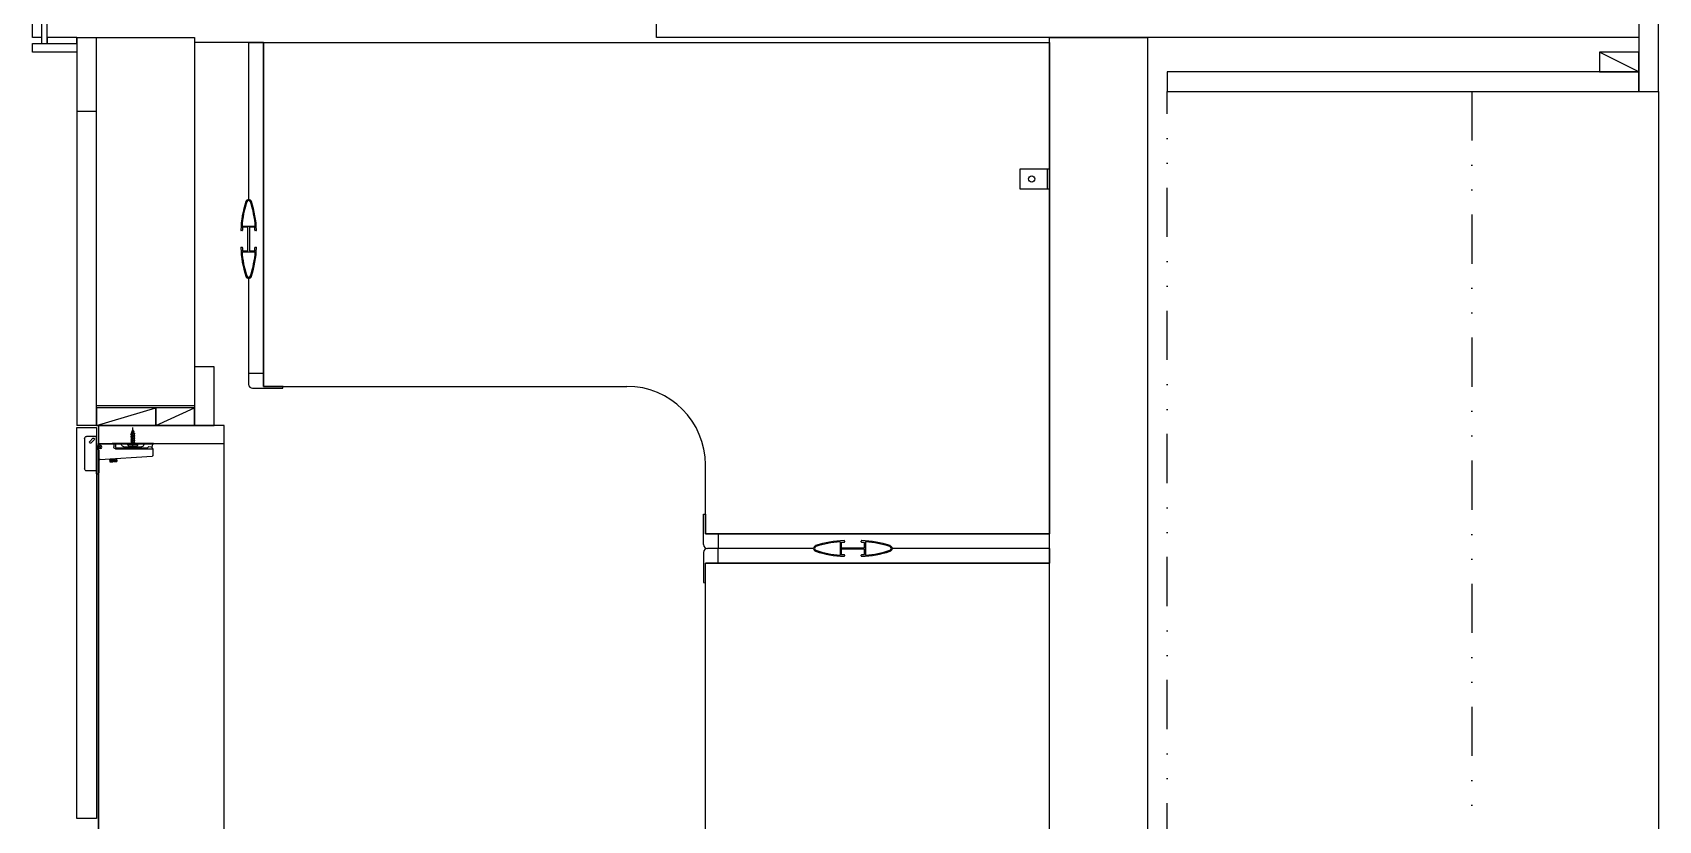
# Model space of a CAD drawing. Header units: millimetres. Extents: x -33000 to 294000, y 0 to 42408.
# Drawn here: x 8710 to 10365, y 4072 to 4874 of the extents above; entities that cross this region are included whole.
import ezdxf

# ---------------------------------------------------------------- set-up
doc = ezdxf.new("R2010")
doc.units = ezdxf.units.MM
doc.header["$LTSCALE"] = 50
doc.linetypes.add('DIVIDE', pattern=[1.25, 0.5, -0.25, 0, -0.25, 0, -0.25])
doc.layers.add('arch', color=8, linetype='Continuous')

msp = doc.modelspace()

# ---------------------------------------------------------------- linework, layer by layer
at = {"layer": 'arch'}
for p, q in [((10365, 4814.2), (10365, 5384.2)), ((10345, 5324.2), (10345, 4814.2)), ((8710, 4869.2), (8710, 5139.2)), ((8719, 5139.2), (8719, 4863.2)), ((8719, 5139.2), (8719, 4869.2)), ((8725, 4863.2), (8725, 5139.2)), ((9345, 4869.2), (9345, 5009.2)), ((10345, 5009.2), (10345, 4869.2)), ((8719, 4869.2), (8710, 4869.2)), ((8725, 4869.2), (8725, 4863.2)), ((8755, 4869.2), (8725, 4869.2)), ((8755, 4863.2), (8755, 4869.2)), ((8755, 4869.2), (8755, 4474.2)), ((8755, 4869.2), (8775, 4869.2)), ((8775, 4494.2), (8775, 4869.2)), ((8775, 4869.2), (8875, 4869.2)), ((8775, 4474.2), (8775, 4869.2)), ((8875, 4869.2), (8875, 4494.2)), ((10345, 4869.2), (9345, 4869.2)), ((9745, 3369.2), (9745, 4869.2)), ((9745, 4869.2), (9845, 4869.2)), ((9745, 4864.2), (9745, 4869.2)), ((9845, 4869.2), (9845, 3369.2)), ((8710, 4854.2), (8710, 4863.2)), ((8710, 4863.2), (8755, 4863.2)), ((8755, 4854.2), (8710, 4854.2)), ((8719, 4863.2), (8725, 4863.2)), ((8725, 4863.2), (8755, 4863.2)), ((8755, 4863.2), (8755, 4854.2)), ((8945, 4864.2), (8875, 4864.2)), ((8930, 4864.2), (8930, 4704.2)), ((8930, 4864.2), (8945, 4864.2)), ((8945, 4864.2), (9745, 4864.2)), ((8945, 4519.2), (8945, 4864.2)), ((8945, 4864.2), (8945, 4514.2)), ((9745, 4864.2), (9745, 4364.2)), ((10345, 4854.2), (10305, 4854.2)), ((10305, 4854.2), (10305, 4834.2)), ((10345, 4834.2), (10305, 4854.2)), ((10345, 4834.2), (10345, 4854.2)), ((10345, 4834.2), (9865, 4834.2)), ((9865, 4834.2), (9865, 4814.2)), ((10305, 4834.2), (10345, 4834.2)), ((10345, 4814.2), (10345, 4834.2)), ((9865, 4814.2), (10345, 4814.2)), ((9865, 4814.2), (10365, 4814.2)), ((10345, 4814.2), (10365, 4814.2)), ((10365, 4814.2), (10365, 3414.2)), ((8755, 4794.2), (8775, 4794.2)), ((9745, 4735.2), (9715, 4735.2)), ((9715, 4735.2), (9715, 4715.2)), ((9743, 4715.2), (9743, 4735.2)), ((9715, 4715.2), (9745, 4715.2)), ((8923.3, 4672.7), (8922.5, 4672.7)), ((8923.2, 4677.2), (8936.8, 4677.2)), ((8929.3, 4676.2), (8923.8, 4676.2)), ((8923.8, 4676.2), (8923.8, 4673.2)), ((8929.3, 4652.2), (8929.3, 4676.2)), ((8936.2, 4676.2), (8930.8, 4676.2)), ((8930.8, 4676.2), (8930.8, 4652.2)), ((8936.2, 4673.2), (8936.2, 4676.2)), ((8937.5, 4672.7), (8936.7, 4672.7)), ((8922.5, 4655.7), (8923.3, 4655.7)), ((8923.2, 4651.2), (8936.8, 4651.2)), ((8923.8, 4655.2), (8923.8, 4652.2)), ((8923.8, 4652.2), (8929.3, 4652.2)), ((8930.8, 4652.2), (8936.2, 4652.2)), ((8936.2, 4652.2), (8936.2, 4655.2)), ((8936.7, 4655.7), (8937.5, 4655.7)), ((8930, 4624.2), (8930, 4516.2)), ((8895, 4534.2), (8875, 4534.2)), ((8875, 4534.2), (8875, 4474.2)), ((8895, 4474.2), (8895, 4534.2)), ((8930, 4527.2), (8930, 4516.2)), ((8945, 4527.2), (8930, 4527.2)), ((8945, 4514.2), (8945, 4527.2)), ((8934, 4512.2), (8964.7, 4512.2)), ((8945, 4514.2), (9315, 4514.2)), ((8965, 4514.2), (8945, 4514.2)), ((8964.7, 4512.2), (8965, 4514.2)), ((8875, 4494.2), (8775, 4494.2)), ((8875, 4494.2), (8775, 4494.2)), ((8835.6, 4492.2), (8775, 4492.2)), ((8775, 4492.2), (8775, 4474.2)), ((8775, 4474.2), (8835.6, 4492.2)), ((8875, 4492.2), (8775, 4492.2)), ((8835.6, 4474.2), (8835.6, 4492.2)), ((8875, 4492.2), (8835.6, 4492.2)), ((8835.6, 4492.2), (8835.6, 4474.2)), ((8835.6, 4474.2), (8875, 4492.2)), ((8875, 4474.2), (8875, 4492.2)), ((8775, 4474.2), (8755, 4474.2)), ((8755, 4074.5), (8755, 4472.2)), ((8755, 4472.2), (8775, 4472.2)), ((8775, 4474.2), (8835.6, 4474.2)), ((8775, 4472.2), (8775, 4074.5)), ((8905, 4474.2), (8777, 4474.2)), ((8777, 4474.2), (8777, 3674.2)), ((8813, 4468.7), (8811, 4468.1)), ((8811.3, 4468.2), (8812, 4470.2)), ((8812.7, 4468.6), (8812, 4470.2)), ((8813, 4468.7), (8813.3, 4468.3)), ((8835.6, 4474.2), (8875, 4474.2)), ((8875, 4474.2), (8895, 4474.2)), ((8905, 3674.2), (8905, 4474.2)), ((8763, 4461.2), (8763, 4430.2)), ((8775, 4463.2), (8765, 4463.2)), ((8768.4, 4458.2), (8771.5, 4461.3)), ((8769.8, 4456.8), (8772.9, 4459.9)), ((8775, 4425.2), (8775, 4463.2)), ((8776.8, 4454), (8775.3, 4450.2)), ((8777, 4456.2), (8905, 4456.2)), ((8777, 3692.2), (8777, 4456.2)), ((8792.6, 4455.2), (8778.7, 4455.2)), ((8794, 4456.2), (8791, 4456.2)), ((8791, 4456.2), (8791, 4455.2)), ((8833, 4456.2), (8792, 4456.2)), ((8792.6, 4455.2), (8792.6, 4452.7)), ((8794.6, 4455.2), (8794.6, 4452.2)), ((8800.6, 4454.7), (8800.6, 4455.2)), ((8803.1, 4452.7), (8820.9, 4452.7)), ((8807.1, 4454.7), (8807.1, 4454.3)), ((8807.6, 4455.2), (8816.4, 4455.2)), ((8807.6, 4453.8), (8816.4, 4453.8)), ((8809.7, 4455.2), (8810.3, 4456.3)), ((8814, 4466.2), (8810, 4465.4)), ((8810, 4465.4), (8810.3, 4465.6)), ((8810.3, 4465), (8810, 4465.4)), ((8814, 4463.9), (8810, 4463.1)), ((8810, 4463.1), (8810.3, 4463.3)), ((8810.3, 4462.6), (8810, 4463.1)), ((8814, 4461.5), (8810, 4460.7)), ((8810, 4460.7), (8810.3, 4460.9)), ((8810.3, 4460.3), (8810, 4460.7)), ((8814, 4459.2), (8810, 4458.4)), ((8810, 4458.4), (8810.3, 4458.6)), ((8810.3, 4458), (8810, 4458.4)), ((8810.3, 4465.6), (8811, 4467.4)), ((8813.6, 4466.6), (8810.3, 4465.6)), ((8813.6, 4465.9), (8810.3, 4465)), ((8810.3, 4465), (8810.3, 4463.3)), ((8813.6, 4464.3), (8810.3, 4463.3)), ((8813.6, 4463.6), (8810.3, 4462.6)), ((8810.3, 4462.6), (8810.3, 4460.9)), ((8813.6, 4461.9), (8810.3, 4460.9)), ((8813.6, 4461.2), (8810.3, 4460.3)), ((8810.3, 4460.3), (8810.3, 4458.6)), ((8813.6, 4459.6), (8810.3, 4458.6)), ((8813.6, 4458.9), (8810.3, 4458)), ((8810.3, 4458), (8810.3, 4456.3)), ((8813.6, 4457.3), (8810.3, 4456.3)), ((8814, 4456.8), (8810.3, 4456.3)), ((8810.3, 4456.3), (8813.6, 4456.6)), ((8813.3, 4468.3), (8810.7, 4467.9)), ((8810.7, 4467.9), (8811, 4468.1)), ((8811, 4467.4), (8810.7, 4467.9)), ((8813, 4468), (8811, 4467.4)), ((8813.3, 4468.3), (8813, 4468)), ((8813.6, 4466.6), (8813, 4468)), ((8813.6, 4466.6), (8814, 4466.2)), ((8814, 4466.2), (8813.6, 4465.9)), ((8813.6, 4465.9), (8813.6, 4464.3)), ((8813.6, 4464.3), (8814, 4463.9)), ((8814, 4463.9), (8813.6, 4463.6)), ((8813.6, 4463.6), (8813.6, 4461.9)), ((8813.6, 4461.9), (8814, 4461.5)), ((8814, 4461.5), (8813.6, 4461.2)), ((8813.6, 4461.2), (8813.6, 4459.6)), ((8813.6, 4459.6), (8814, 4459.2)), ((8814, 4459.2), (8813.6, 4458.9)), ((8813.6, 4458.9), (8813.6, 4457.3)), ((8813.6, 4457.3), (8814, 4456.8)), ((8814, 4456.8), (8813.6, 4456.6)), ((8813.6, 4456.6), (8813.6, 4456.3)), ((8814.3, 4455.2), (8813.6, 4456.3)), ((8816.9, 4454.7), (8816.9, 4454.3)), ((8823.4, 4454.7), (8823.4, 4455.2)), ((8828, 4453.1), (8827.6, 4452.2)), ((8828, 4453.1), (8830.7, 4452.6)), ((8832, 4455.2), (8831.4, 4452.4)), ((8905, 3692.2), (8905, 4456.2)), ((8775, 4450.2), (8776.5, 4450.2)), ((8777.5, 4449.2), (8777.5, 4426.2)), ((8778.6, 4439.6), (8777.5, 4440.3)), ((8778.6, 4439.6), (8831.9, 4443.1)), ((8788.5, 4440.3), (8788.7, 4437.3)), ((8788.5, 4439.3), (8795.5, 4439.7)), ((8788.6, 4438.3), (8795.6, 4438.7)), ((8788.7, 4437.3), (8791.7, 4437.5)), ((8791.6, 4438), (8791.7, 4437.5)), ((8791.6, 4438), (8792.6, 4438)), ((8792.6, 4438), (8792.7, 4437.5)), ((8792.7, 4437.5), (8795.7, 4437.7)), ((8794.6, 4450.7), (8832.4, 4450.7)), ((8795.1, 4451.7), (8826.9, 4451.7)), ((8795.5, 4440.7), (8795.7, 4437.7)), ((8832.4, 4450.7), (8832.4, 4443.6)), ((8775, 4428.2), (8765, 4428.2)), ((8775, 4425.2), (8776.5, 4425.2)), ((9395, 4364.2), (9395, 4434.2)), ((9393, 4384), (9395, 4384.2)), ((9393, 4353.2), (9393, 4384)), ((9395, 4384.2), (9395, 4364.2)), ((9745, 4364.2), (9395, 4364.2)), ((9395, 4364.2), (9408, 4364.2)), ((9400, 4364.2), (9745, 4364.2)), ((9408, 4364.2), (9408, 4349.2)), ((9532, 4356), (9532, 4342.4)), ((9536, 4355.4), (9533, 4355.4)), ((9533, 4355.4), (9533, 4350)), ((9536.5, 4356.7), (9536.5, 4355.9)), ((9553.5, 4355.9), (9553.5, 4356.7)), ((9557, 4355.4), (9554, 4355.4)), ((9557, 4350), (9557, 4355.4)), ((9558, 4356), (9558, 4342.4)), ((9745, 4349.2), (9745, 4364.2)), ((9393, 4345.2), (9393, 4314.5)), ((9505, 4349.2), (9397, 4349.2)), ((9408, 4349.2), (9397, 4349.2)), ((9408, 4334.2), (9408, 4349.2)), ((9533, 4350), (9557, 4350)), ((9557, 4348.5), (9533, 4348.5)), ((9533, 4348.5), (9533, 4343)), ((9533, 4343), (9536, 4343)), ((9536.5, 4342.5), (9536.5, 4341.7)), ((9553.5, 4341.7), (9553.5, 4342.5)), ((9554, 4343), (9557, 4343)), ((9557, 4343), (9557, 4348.5)), ((9745, 4349.2), (9585, 4349.2)), ((9745, 4349.2), (9745, 4334.2)), ((9395, 3904.2), (9395, 4334.2)), ((9745, 4334.2), (9395, 4334.2)), ((9395, 4314.2), (9395, 4334.2)), ((9395, 4334.2), (9408, 4334.2)), ((9400, 4334.2), (9745, 4334.2)), ((9745, 3904.2), (9745, 4334.2)), ((9393, 4314.5), (9395, 4314.2)), ((8775, 4074.5), (8755, 4074.5))]:
    msp.add_line(p, q, dxfattribs=at)
at = {"layer": 'arch', "linetype": 'DIVIDE', "ltscale": 2}
for p, q in [((9865, 3414.2), (9865, 4814.2)), ((9865, 4814.2), (10175, 4814.2)), ((10175, 4814.2), (10175, 3414.2))]:
    msp.add_line(p, q, dxfattribs=at)
at = {"layer": 'arch', "ltscale": 0.2}
msp.add_line((8812, 4452.2), (8812, 4472.3), dxfattribs=at)
at = {"layer": 'arch', "linetype": 'Continuous'}
for p, q in [((8791.8, 4455.2), (8791, 4456)), ((8791.4, 4455.2), (8791, 4455.6)), ((8792.3, 4455.2), (8791.3, 4456.2)), ((8792.7, 4455.2), (8791.7, 4456.2)), ((8793.2, 4455.2), (8792.2, 4456.2)), ((8793.6, 4455.2), (8792.6, 4456.2)), ((8794.1, 4455.2), (8793.1, 4456.2)), ((8794.5, 4455.2), (8793.5, 4456.2)), ((8795, 4455.2), (8794, 4456.2)), ((8795.4, 4455.2), (8794.4, 4456.2)), ((8795.9, 4455.2), (8794.9, 4456.2)), ((8796.3, 4455.2), (8795.3, 4456.2)), ((8796.8, 4455.2), (8795.8, 4456.2)), ((8797.2, 4455.2), (8796.2, 4456.2)), ((8797.7, 4455.2), (8796.7, 4456.2)), ((8798.1, 4455.2), (8797.1, 4456.2)), ((8798.6, 4455.2), (8797.6, 4456.2)), ((8799, 4455.2), (8798, 4456.2)), ((8799.5, 4455.2), (8798.5, 4456.2)), ((8799.9, 4455.2), (8798.9, 4456.2)), ((8800.4, 4455.2), (8799.4, 4456.2)), ((8800.8, 4455.2), (8799.8, 4456.2)), ((8801.2, 4455.2), (8800.2, 4456.2)), ((8801.7, 4455.2), (8800.7, 4456.2)), ((8802.1, 4455.2), (8801.1, 4456.2)), ((8802.6, 4455.2), (8801.6, 4456.2)), ((8803, 4455.2), (8802, 4456.2)), ((8803.5, 4455.2), (8802.5, 4456.2)), ((8803.9, 4455.2), (8802.9, 4456.2)), ((8804.4, 4455.2), (8803.4, 4456.2)), ((8804.8, 4455.2), (8803.8, 4456.2)), ((8805.3, 4455.2), (8804.3, 4456.2)), ((8805.7, 4455.2), (8804.7, 4456.2)), ((8806.2, 4455.2), (8805.2, 4456.2)), ((8806.6, 4455.2), (8805.6, 4456.2)), ((8807.1, 4455.2), (8806.1, 4456.2)), ((8807.5, 4455.2), (8806.5, 4456.2)), ((8808, 4455.2), (8807, 4456.2)), ((8808.4, 4455.2), (8807.4, 4456.2)), ((8808.9, 4455.2), (8807.9, 4456.2)), ((8809.3, 4455.2), (8808.3, 4456.2)), ((8809.8, 4455.2), (8808.8, 4456.2)), ((8810.2, 4455.2), (8809.2, 4456.2)), ((8810.7, 4455.2), (8809.7, 4456.2)), ((8811.1, 4455.2), (8810.1, 4456.2)), ((8811.6, 4455.2), (8810.6, 4456.2)), ((8812, 4455.2), (8811, 4456.2)), ((8812, 4455.7), (8811.5, 4456.2)), ((8812, 4456.1), (8811.9, 4456.2)), ((8812.9, 4455.2), (8812, 4456.1)), ((8812.5, 4455.2), (8812, 4455.7)), ((8812, 4455.2), (8812, 4455.2)), ((8813.4, 4455.2), (8812.4, 4456.2)), ((8813.8, 4455.2), (8812.8, 4456.2)), ((8814.3, 4455.2), (8813.3, 4456.2)), ((8814.7, 4455.2), (8813.7, 4456.2)), ((8815.2, 4455.2), (8814.2, 4456.2)), ((8815.6, 4455.2), (8814.6, 4456.2)), ((8816.1, 4455.2), (8815.1, 4456.2)), ((8816.5, 4455.2), (8815.5, 4456.2)), ((8817, 4455.2), (8816, 4456.2)), ((8817.4, 4455.2), (8816.4, 4456.2)), ((8817.9, 4455.2), (8816.9, 4456.2)), ((8818.3, 4455.2), (8817.3, 4456.2)), ((8818.8, 4455.2), (8817.8, 4456.2)), ((8819.2, 4455.2), (8818.2, 4456.2)), ((8819.7, 4455.2), (8818.7, 4456.2)), ((8820.1, 4455.2), (8819.1, 4456.2)), ((8820.6, 4455.2), (8819.6, 4456.2)), ((8821, 4455.2), (8820, 4456.2)), ((8821.5, 4455.2), (8820.5, 4456.2)), ((8821.9, 4455.2), (8820.9, 4456.2)), ((8822.4, 4455.2), (8821.4, 4456.2)), ((8822.8, 4455.2), (8821.8, 4456.2)), ((8823.3, 4455.2), (8822.3, 4456.2)), ((8823.7, 4455.2), (8822.7, 4456.2)), ((8824.1, 4455.2), (8823.1, 4456.2)), ((8824.6, 4455.2), (8823.6, 4456.2)), ((8825, 4455.2), (8824, 4456.2)), ((8825.5, 4455.2), (8824.5, 4456.2)), ((8825.9, 4455.2), (8824.9, 4456.2)), ((8826.4, 4455.2), (8825.4, 4456.2)), ((8826.8, 4455.2), (8825.8, 4456.2)), ((8827.3, 4455.2), (8826.3, 4456.2)), ((8827.7, 4455.2), (8826.7, 4456.2)), ((8828.2, 4455.2), (8827.2, 4456.2)), ((8828.6, 4455.2), (8827.6, 4456.2)), ((8829.1, 4455.2), (8828.1, 4456.2)), ((8829.5, 4455.2), (8828.5, 4456.2)), ((8830, 4455.2), (8829, 4456.2)), ((8830.4, 4455.2), (8829.4, 4456.2)), ((8830.9, 4455.2), (8829.9, 4456.2)), ((8831.3, 4455.2), (8830.3, 4456.2)), ((8831.8, 4455.2), (8830.8, 4456.2)), ((8832.2, 4455.2), (8831.2, 4456.2)), ((8832.7, 4455.2), (8831.7, 4456.2)), ((8832.9, 4455.4), (8832.1, 4456.2)), ((8833, 4455.8), (8832.6, 4456.2))]:
    msp.add_line(p, q, dxfattribs=at)
at = {"layer": 'arch', "lineweight": 0}
for p, q in [((8791, 4455.2), (8832.5, 4455.2)), ((8833, 4455.7), (8833, 4456.2))]:
    msp.add_line(p, q, dxfattribs=at)
at = {"layer": 'arch'}
msp.add_circle((9727, 4725.2), 3.25, dxfattribs=at)
for centre, radius, start, end in [((9022, 4670.3), 100, 161.4468, 178.3506), ((9022, 4670.3), 99, 161.4468, 176.0243), ((8930, 4701.2), 3, 18.5532, 161.4468), ((8930, 4701.2), 2, 18.5532, 161.4468), ((8838, 4670.3), 99, 3.9757, 18.5532), ((8838, 4670.3), 100, 1.6494, 18.5532), ((8922.5, 4673.2), 0.5, 178.3506, 270), ((8923.3, 4673.2), 0.5, 270, 360), ((8936.7, 4673.2), 0.5, 180, 270), ((8937.5, 4673.2), 0.5, 270, 1.6494), ((8922.5, 4655.2), 0.5, 90, 181.6494), ((9022, 4658.1), 100, 181.6494, 198.5532), ((9022, 4658.1), 99, 183.9757, 198.5532), ((8923.3, 4655.2), 0.5, 360, 90), ((8838, 4658.1), 99, 341.4468, 356.0243), ((8838, 4658.1), 100, 341.4468, 358.3506), ((8936.7, 4655.2), 0.5, 90, 180), ((8937.5, 4655.2), 0.5, 358.3506, 90), ((8930, 4627.2), 3, 198.5532, 341.4468), ((8930, 4627.2), 2, 198.5532, 341.4468), ((8934, 4516.2), 4, 180, 270), ((9315, 4434.2), 80, 0, 90), ((9397, 4353.2), 4, 180, 270), ((9538.9, 4257.3), 100, 91.6494, 108.5532), ((9538.9, 4257.3), 99, 93.9757, 108.5532), ((9536, 4356.7), 0.5, 0, 91.6494), ((9536, 4355.9), 0.5, 270, 360), ((9554, 4356.7), 0.5, 88.3506, 180), ((9554, 4355.9), 0.5, 180, 270), ((9551.1, 4257.3), 100, 71.4468, 88.3506), ((9551.1, 4257.3), 99, 71.4468, 86.0243), ((9397, 4345.2), 4, 90, 180), ((9508, 4349.2), 3, 108.5532, 251.4468), ((9508, 4349.2), 2, 108.5532, 251.4468), ((9538.9, 4441.2), 100, 251.4468, 268.3506), ((9538.9, 4441.2), 99, 251.4468, 266.0243), ((9536, 4342.5), 0.5, 0, 90), ((9536, 4341.7), 0.5, 268.3506, 360), ((9554, 4342.5), 0.5, 90, 180), ((9554, 4341.7), 0.5, 180, 271.6494), ((9551.1, 4441.2), 100, 271.6494, 288.5532), ((9551.1, 4441.2), 99, 273.9757, 288.5532), ((9582, 4349.2), 2, 288.5532, 71.4468), ((9582, 4349.2), 3, 288.5532, 71.4468)]:
    msp.add_arc(centre, radius, start, end, dxfattribs=at)
at = {"layer": 'arch', "extrusion": (0, 0, -1)}
for centre, major_axis, start_param, end_param in [((8765, 4461.2, 0), (1.41, 1.41), 3.926991, 5.497787), ((8769.1, 4457.5, 0), (0.707, 0.707), 1.570796, 4.712389), ((8772.2, 4460.6, 0), (0.707, 0.707), 4.712389, 7.853982), ((8778.7, 4453.2, 0), (1.41, 1.41), 4.319071, 5.497787), ((8779.2, 4452.4, 0), (1.06, -1.06), 3.926991, 10.210176), ((8779.2, 4452.4, 0), (0.354, -0.354), 3.926991, 10.210176), ((8794.6, 4452.7, 0), (1.41, -1.41), 0.785398, 2.356194), ((8795.1, 4452.2, 0), (0.382, -0.382), 0.785398, 2.356194), ((8803, 4455.2, 0), (1.75, 1.75), 2.329331, 3.73254), ((8807.6, 4454.7, 0), (0.354, -0.354), 2.356194, 3.926991), ((8807.6, 4454.3, 0), (0.354, -0.354), 0.785398, 2.356194), ((8812, 4466.7, 0), (9.53, 9.53), 2.054959, 2.65743), ((8816.4, 4454.7, 0), (0.354, 0.354), 5.497787, 7.068583), ((8816.4, 4454.3, 0), (0.354, 0.354), 0.785398, 2.356194), ((8821, 4455.2, 0), (1.75, -1.75), -0.590947, 0.812262), ((8826.7, 4452.7, 0), (0.707, 0.707), 1.264126, 2.150912), ((8830.4, 4450.7, 0), (1.41, -1.41), 4.095624, 5.497787), ((8776.5, 4449.2, 0), (0.707, 0.707), 5.497787, 7.068583), ((8831.9, 4443.6, 0), (0.354, 0.354), 0.785398, 2.291943), ((8765, 4430.2, 0), (1.41, -1.41), 0.785398, 2.356194), ((8776.5, 4426.2, 0), (0.707, -0.707), -0.785398, 0.785398)]:
    msp.add_ellipse(centre, major_axis=major_axis, ratio=1, start_param=start_param, end_param=end_param, dxfattribs=at)
at = {"layer": 'arch', "lineweight": 0, "extrusion": (0, 0, -1)}
msp.add_ellipse((8832.5, 4455.7, 0), major_axis=(0.354, -0.354), ratio=1, start_param=-0.785398, end_param=0.785398, dxfattribs=at)

doc.saveas('drawing.dxf')
